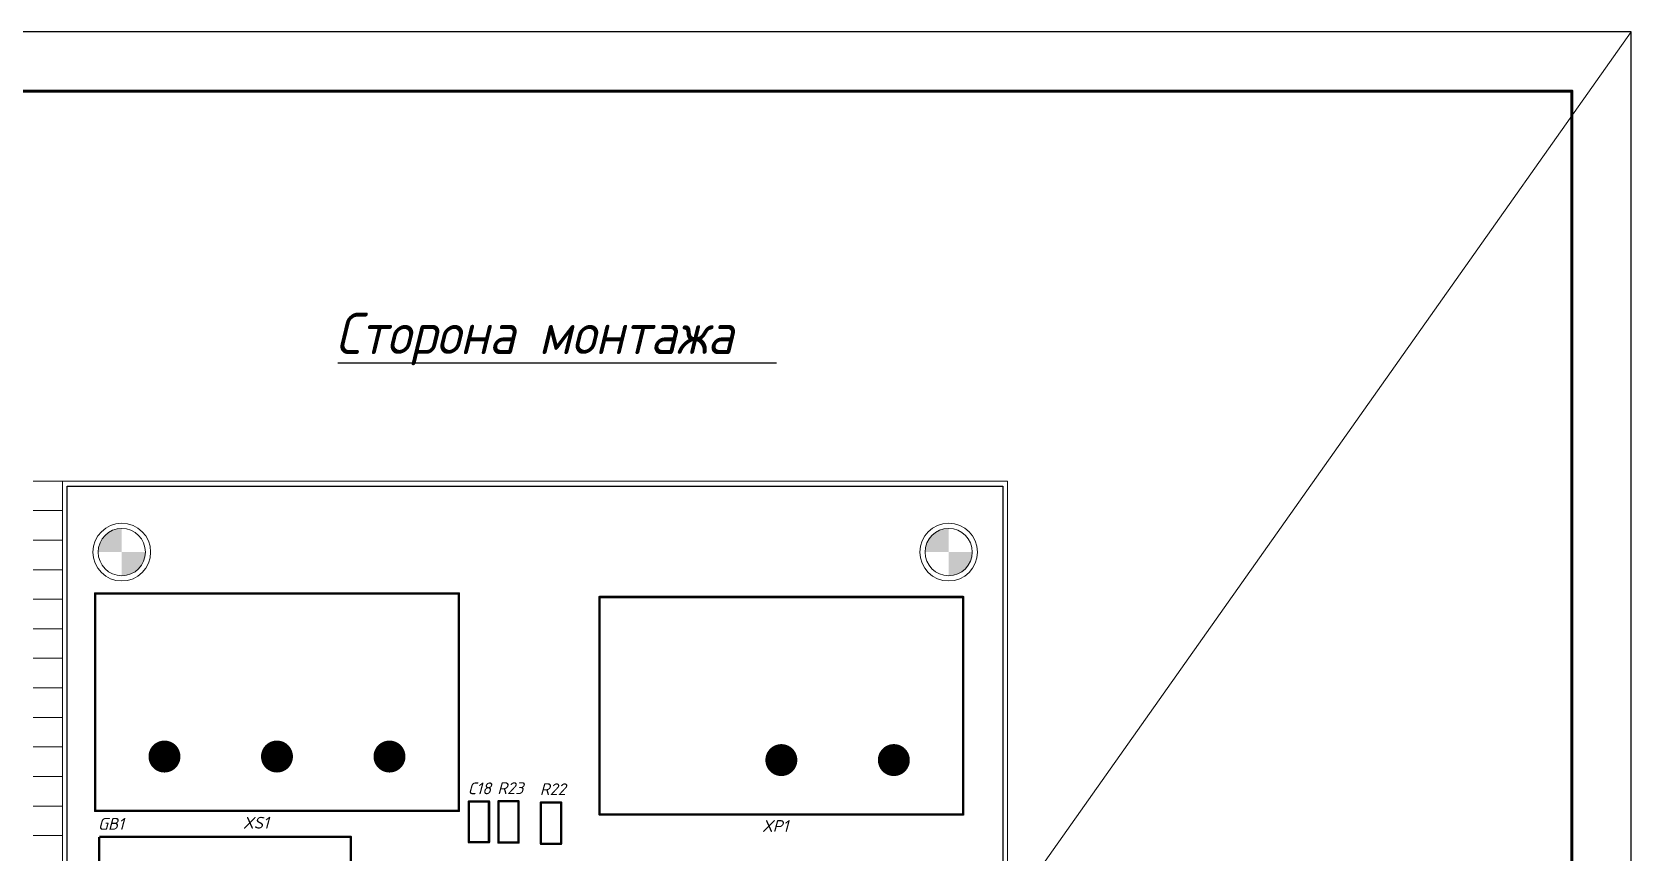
# Model space of a CAD drawing. Header units: millimetres. Extents: x -963 to 6509, y -1367 to 453.
# Drawn here: x 526.5 to 661.9, y 227.6 to 297 of the extents above; entities that cross this region are included whole.
import ezdxf

# ---------------------------------------------------------------- set-up
doc = ezdxf.new("R2010")
doc.units = ezdxf.units.MM
doc.header["$LTSCALE"] = 0.5
doc.layers.get('0').update_dxf_attribs({"lineweight": 60})
doc.layers.get('Defpoints').update_dxf_attribs({"color": 5})
doc.layers.add('2-штриховка', color=7, linetype='Continuous', true_color=0x00c7c7)
doc.layers.add('4-текст', color=7, linetype='Continuous', true_color=0x00ad00)
doc.layers.add('BottomSolder', color=6, linetype='Continuous', plot=False)
doc.layers.add('TopLayer', color=1, linetype='Continuous')
doc.layers.add('TopOverlay', color=2, linetype='Continuous')
doc.layers.add('Для ПП', color=30, linetype='Continuous', lineweight=20)
doc.styles.get("Standard").update_dxf_attribs({"font": 'isocpeui.ttf', "width": 0.9})

msp = doc.modelspace()

# ---------------------------------------------------------------- hatches: boundary and pattern name
at = {"layer": '2-штриховка'}
h = msp.add_hatch(color=256, dxfattribs=at)
h.dxf.hatch_style = 1
h.paths.add_polyline_path([(534.091, 254.988, 0.4142136), (532.091, 252.988), (534.091, 252.988)])
h.paths.add_polyline_path([(536.091, 252.988), (534.091, 252.988), (534.091, 250.988, 0.4142136)])
h = msp.add_hatch(color=256, dxfattribs=at)
h.dxf.hatch_style = 1
h.paths.add_polyline_path([(604.091, 254.988, 0.4142136), (602.091, 252.988), (604.091, 252.988)])
h.paths.add_polyline_path([(606.091, 252.988), (604.091, 252.988), (604.091, 250.988, 0.4142136)])

# ---------------------------------------------------------------- linework, layer by layer
at = {"linetype": 'Continuous'}
for p, q in [((491.862, 292), (561.862, 292)), ((624.862, 292), (634.862, 292))]:
    msp.add_line(p, q, dxfattribs=at)
at = {"linetype": 'Continuous', "lineweight": 60}
msp.add_lwpolyline([(471.862, 5), (656.862, 5), (656.862, 292), (471.862, 292)], close=True, dxfattribs=at)
at = {"layer": '4-текст'}
msp.add_line((552.368, 269.006), (589.53, 269.006), dxfattribs=at)
at = {"layer": 'BottomSolder', "const_width": 1.352}
for points in [[(538.379, 235.688, 1), (537.027, 235.688, 1)], [(547.904, 235.688, 1), (546.552, 235.688, 1)], [(557.429, 235.688, 1), (556.077, 235.688, 1)], [(590.604, 235.388, 1), (589.252, 235.388, 1)], [(600.129, 235.388, 1), (598.777, 235.388, 1)]]:
    msp.add_lwpolyline(points, format="xyb", close=True, dxfattribs=at)
at = {"layer": 'Defpoints'}
msp.add_lwpolyline([(451.862, 0), (661.862, 0), (661.862, 297), (451.862, 297)], close=True, dxfattribs=at)
at = {"layer": 'TopLayer'}
for p, q in [((529.474, 129.4), (529.474, 258.575)), ((529.474, 258.575), (608.678, 258.575)), ((608.678, 258.575), (608.678, 129.4))]:
    msp.add_line(p, q, dxfattribs=at)
at = {"layer": 'TopOverlay', "const_width": 0.2}
for points in [[(531.828, 231.088), (531.828, 249.488)], [(531.828, 249.488), (562.628, 249.488)], [(562.628, 231.088), (562.628, 249.488)], [(574.528, 230.788), (574.528, 249.188)], [(574.528, 249.188), (605.328, 249.188)], [(605.328, 230.788), (605.328, 249.188)], [(563.478, 231.883), (565.178, 231.883)], [(563.478, 228.433), (563.478, 231.883)], [(565.178, 228.433), (565.178, 231.883)], [(565.978, 231.908), (567.678, 231.908)], [(565.978, 228.408), (565.978, 231.908)], [(567.678, 228.408), (567.678, 231.908)], [(569.578, 231.808), (571.278, 231.808)], [(569.578, 228.308), (569.578, 231.808)], [(571.278, 228.308), (571.278, 231.808)], [(531.828, 231.088), (562.628, 231.088)], [(574.528, 230.788), (605.328, 230.788)], [(553.478, 228.888), (532.178, 228.888)], [(532.178, 150.788), (532.178, 228.888)], [(553.478, 150.788), (553.478, 228.888)], [(563.478, 228.433), (565.178, 228.433)], [(565.978, 228.408), (567.678, 228.408)], [(569.578, 228.308), (571.278, 228.308)]]:
    msp.add_lwpolyline(points, dxfattribs=at)
at = {"layer": 'TopOverlay', "const_width": 0.1}
for points in [[(531.878, 249.488, 1), (531.778, 249.488, 1)], [(531.878, 249.488, 1), (531.778, 249.488, 1)], [(562.678, 249.488, 1), (562.578, 249.488, 1)], [(562.678, 249.488, 1), (562.578, 249.488, 1)], [(574.578, 249.188, 1), (574.478, 249.188, 1)], [(574.578, 249.188, 1), (574.478, 249.188, 1)], [(605.378, 249.188, 1), (605.278, 249.188, 1)], [(605.378, 249.188, 1), (605.278, 249.188, 1)], [(563.478, 231.833, 1), (563.478, 231.933, 1)], [(563.478, 231.833, 1), (563.478, 231.933, 1)], [(565.178, 231.833, 1), (565.178, 231.933, 1)], [(565.178, 231.833, 1), (565.178, 231.933, 1)], [(565.978, 231.858, 1), (565.978, 231.958, 1)], [(565.978, 231.858, 1), (565.978, 231.958, 1)], [(567.678, 231.858, 1), (567.678, 231.958, 1)], [(567.678, 231.858, 1), (567.678, 231.958, 1)], [(569.578, 231.758, 1), (569.578, 231.858, 1)], [(569.578, 231.758, 1), (569.578, 231.858, 1)], [(571.278, 231.758, 1), (571.278, 231.858, 1)], [(571.278, 231.758, 1), (571.278, 231.858, 1)], [(531.878, 231.088, 1), (531.778, 231.088, 1)], [(531.878, 231.088, 1), (531.778, 231.088, 1)], [(562.678, 231.088, 1), (562.578, 231.088, 1)], [(562.678, 231.088, 1), (562.578, 231.088, 1)], [(574.578, 230.788, 1), (574.478, 230.788, 1)], [(574.578, 230.788, 1), (574.478, 230.788, 1)], [(605.378, 230.788, 1), (605.278, 230.788, 1)], [(605.378, 230.788, 1), (605.278, 230.788, 1)], [(553.478, 228.838, -1), (553.478, 228.938, -1)], [(553.478, 228.838, -1), (553.478, 228.938, -1)], [(563.478, 228.383, 1), (563.478, 228.483, 1)], [(563.478, 228.383, 1), (563.478, 228.483, 1)], [(565.178, 228.383, 1), (565.178, 228.483, 1)], [(565.178, 228.383, 1), (565.178, 228.483, 1)], [(565.978, 228.358, 1), (565.978, 228.458, 1)], [(565.978, 228.358, 1), (565.978, 228.458, 1)], [(567.678, 228.358, 1), (567.678, 228.458, 1)], [(567.678, 228.358, 1), (567.678, 228.458, 1)], [(569.578, 228.258, 1), (569.578, 228.358, 1)], [(569.578, 228.258, 1), (569.578, 228.358, 1)], [(571.278, 228.258, 1), (571.278, 228.358, 1)], [(571.278, 228.258, 1), (571.278, 228.358, 1)]]:
    msp.add_lwpolyline(points, format="xyb", close=True, dxfattribs=at)
at = {"layer": 'Для ПП'}
for p, q in [((661.862, 297), (451.862, 0)), ((529.074, 259), (526.574, 259)), ((529.074, 259), (529.074, 129)), ((609.074, 259), (529.074, 259)), ((609.074, 129), (609.074, 259)), ((529.074, 256.5), (526.574, 256.5)), ((529.074, 254), (526.574, 254)), ((529.074, 251.5), (526.574, 251.5)), ((529.074, 249), (526.574, 249)), ((529.074, 246.5), (526.574, 246.5)), ((529.074, 244), (526.574, 244)), ((529.074, 241.5), (526.574, 241.5)), ((529.074, 239), (526.574, 239)), ((529.074, 236.5), (526.574, 236.5)), ((529.074, 234), (526.574, 234)), ((529.074, 231.5), (526.574, 231.5)), ((529.074, 229), (526.574, 229))]:
    msp.add_line(p, q, dxfattribs=at)
for centre, radius in [((534.091, 252.988), 2.44), ((534.091, 252.988), 2), ((604.091, 252.988), 2.44), ((604.091, 252.988), 2)]:
    msp.add_circle(centre, radius, dxfattribs=at)

# ---------------------------------------------------------------- texts
at = {"layer": '4-текст', "lineweight": -3, "width": 0.9}
msp.add_text('Сторона монтажа', height=3.5, dxfattribs=at).set_placement((552.182, 269.748))
at = {"layer": '4-текст'}
for s, p in [('C18', (563.382, 232.495)), ('R23', (565.886, 232.514)), ('R22', (569.483, 232.423)), ('GB1', (532.073, 229.489)), ('XS1', (544.352, 229.589)), ('XP1', (588.297, 229.31))]:
    msp.add_text(s, height=1, dxfattribs=at).set_placement(p)

doc.saveas('drawing.dxf')
